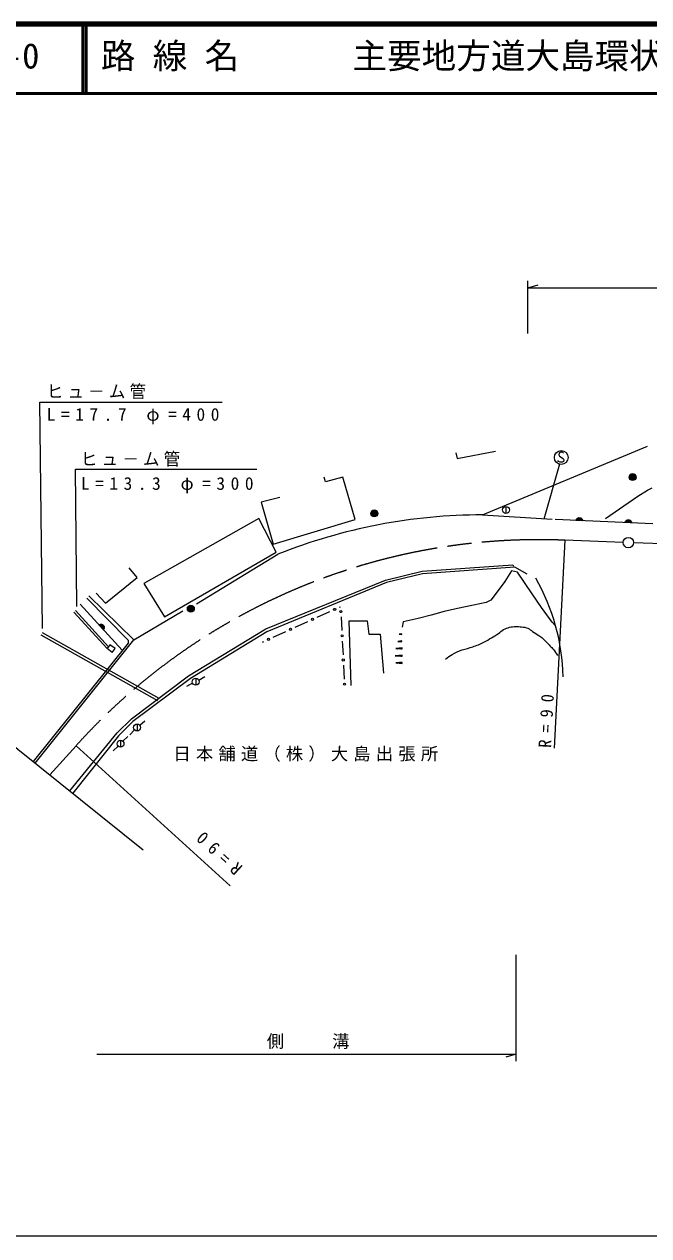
# Model space of a CAD drawing. Units: millimetres, scale not verified. Extents: x 40000 to 680000, y 20000 to 380000.
# Drawn here: x 169298 to 259566, y 205000 to 380000 of the extents above; entities that cross this region are included whole.
import ezdxf
from ezdxf.enums import TextEntityAlignment as Align

# ---------------------------------------------------------------- set-up
doc = ezdxf.new("R2010")
doc.units = ezdxf.units.MM
doc.header["$LTSCALE"] = 1000
doc.linetypes.add('CHAIN', pattern=[18.5, 12, -1.5, 3.5, -1.5])
for name, color, linetype, lineweight in [('M-BGD', 7, 'Continuous', 25), ('M-BMK', 2, 'CHAIN', 13), ('M-BMK-HTXT', 7, 'Continuous', 13), ('M-STR-STRC', 7, 'Continuous', 25), ('M-TTL', 2, 'Continuous', 140), ('M-TTL-BAND', 7, 'Continuous', 25), ('M-TTL-LINE', 7, 'Continuous', 50)]:
    doc.layers.add(name, color=color, linetype=linetype, lineweight=lineweight)
for name, color, linetype in [('M-BMK-SRVR', 7, 'Continuous'), ('M-STR-HTXT', 7, 'Continuous'), ('M-TTL-TXT', 7, 'Continuous')]:
    doc.layers.add(name, color=color, linetype=linetype)
doc.styles.add('ＭＳ ゴシック', font='')
doc.styles.get('ＭＳ ゴシック').set_extended_font_data('MS Gothic')

# ---------------------------------------------------------------- blocks, each defined once
blk = doc.blocks.new('MARK1235C15L6')
at = {"color": 7, "linetype": 'Continuous', "lineweight": 25}
blk.add_line((0, 0.05), (0, -0.05), dxfattribs=at)
blk.add_circle((0, 0), 0.05, dxfattribs=at)
blk = doc.blocks.new('MARK1192C15L6')
at = {"color": 7, "linetype": 'Continuous', "lineweight": 25}
for radius in [0.05, 0.044, 0.038, 0.032, 0.026, 0.02, 0.014, 0.008, 0.002]:
    blk.add_circle((0, 0), radius, dxfattribs=at)
blk = doc.blocks.new('MARK1170C15L6')
at = {"color": 7, "linetype": 'Continuous', "lineweight": 25}
for p, q in [((0.006, -0.046), (0.006, 0.046)), ((0.012, 0.044), (0.012, -0.044)), ((0.018, -0.042), (0.018, 0.042)), ((0.024, 0.036), (0.024, -0.036)), ((0.03, -0.03), (0.03, 0.03)), ((0.036, 0.02), (0.036, -0.02))]:
    blk.add_line(p, q, dxfattribs=at)
blk.add_lwpolyline([(0, 0.05), (0.012, 0.046), (0.022, 0.04), (0.032, 0.03), (0.038, 0.02), (0.042, 0.008), (0.042, -0.008), (0.038, -0.02), (0.032, -0.03), (0.022, -0.04), (0.012, -0.046), (0, -0.05)], close=True, dxfattribs=at)
blk = doc.blocks.new('MARK1182C15L6')
at = {"color": 7, "linetype": 'Continuous', "lineweight": 25}
blk.add_circle((0, 0), 0.05, dxfattribs=at)
blk = doc.blocks.new('MARK1174C15L6')
at = {"color": 7, "linetype": 'Continuous', "lineweight": 25}
for p, q in [((-0.028, 0.006), (-0.048, 0.006)), ((-0.048, 0.004), (-0.006, 0.004)), ((0.018, 0.002), (-0.048, 0.002)), ((-0.048, 0), (0.04, 0)), ((0.018, -0.002), (-0.048, -0.002)), ((-0.048, -0.004), (-0.006, -0.004)), ((-0.028, -0.006), (-0.048, -0.006))]:
    blk.add_line(p, q, dxfattribs=at)
blk.add_lwpolyline([(-0.05, -0.008), (0.05, 0), (-0.05, 0.008)], close=True, dxfattribs=at)
blk = doc.blocks.new('MARK1084C15L11')
at = {"color": 7, "linetype": 'Continuous', "lineweight": 25}
blk.add_lwpolyline([(0.016, 0.032), (0.012, 0.036), (0.004, 0.038), (-0.004, 0.038), (-0.016, 0.032), (-0.018, 0.02), (-0.014, 0.01), (0.014, -0.006), (0.018, -0.016), (0.016, -0.028), (0.006, -0.034), (-0.008, -0.034), (-0.02, -0.028), (-0.024, -0.022)], dxfattribs=at)
blk.add_circle((0, 0), 0.05, dxfattribs=at)
blk = doc.blocks.new('MARK5C2L8')
at = {"color": 3, "linetype": 'Continuous', "lineweight": 25}
blk.add_circle((0, 0), 0.05, dxfattribs=at)
blk = doc.blocks.new('MARK28C15L6')
at = {"color": 7, "linetype": 'Continuous', "lineweight": 25}
blk.add_line((0, 0), (0.014, -0.05), dxfattribs=at)

msp = doc.modelspace()

# ---------------------------------------------------------------- linework, layer by layer
at = {"layer": 'M-BGD'}
for p, q in [((242081, 335310), (242081, 342943)), ((242081, 341943), (326393, 341943)), ((235532, 309131), (259390, 319076)), ((235532, 309131), (245595, 308492)), ((260142, 307855), (246013, 308458)), ((247419, 305465), (245880, 275410)), ((194181, 296303), (205975, 303443)), ((183477, 289567), (177372, 296208)), ((185132, 291075), (178649, 297446)), ((214847, 295786), (215031, 295870)), ((176491, 295099), (181278, 289828)), ((176713, 295301), (181458, 290076)), ((211658, 294344), (213481, 295168)), ((215103, 294406), (215201, 292408)), ((205280, 291461), (207102, 292285)), ((208469, 292903), (210291, 293727)), ((171694, 291799), (188542, 282309)), ((171890, 292148), (188739, 282657)), ((203729, 290760), (203913, 290843)), ((215275, 290910), (215373, 288913)), ((181669, 290367), (181269, 289816)), ((182029, 289264), (181269, 289816)), ((215446, 287414), (215544, 285417)), ((194515, 285276), (195381, 285775)), ((156506, 284784), (186494, 260768)), ((193634, 284804), (192739, 284356)), ((185984, 278744), (186739, 279399)), ((183573, 276428), (184280, 277135)), ((185252, 278063), (184545, 277356)), ((176799, 275792), (199081, 255569)), ((182861, 275726), (182145, 275028)), ((240423, 230234), (240423, 245574)), ((179782, 231234), (240423, 231234))]:
    msp.add_line(p, q, dxfattribs=at)
for points in [[(171925, 292723), (171561, 325431), (197885, 325431)], [(231662, 318088), (231865, 317278), (237389, 318328)], [(176918, 295910), (176706, 315743), (202929, 315743)], [(206229, 311635), (203565, 310963), (205265, 304906), (217151, 308443), (215325, 314569), (212862, 313909), (212627, 314592)], [(253330, 308610), (257988, 311814), (259388, 312717), (260051, 313030)], [(175872, 269274), (182712, 277627), (184784, 279653), (193047, 285903), (204220, 292679), (221509, 299713), (226796, 301008), (239933, 301905), (240028, 301712)], [(241982, 300559), (240208, 301563), (226882, 300595), (221646, 299352), (204370, 292228), (193328, 285513), (185000, 279264), (182920, 277202), (176312, 268922)], [(179692, 297825), (181036, 296370), (185621, 300072), (184443, 301471)], [(246079, 293099), (245605, 293644), (244059, 295730), (242728, 297708), (240606, 300873), (239707, 301053), (238772, 299506), (237226, 297420), (236722, 296809), (236075, 296449), (234215, 296095), (231936, 295589), (230002, 295152), (228092, 294622), (226227, 294185), (224064, 293678), (223926, 292919)], [(178345, 297105), (184327, 291036), (184312, 290609), (170596, 273500)], [(170904, 273253), (185132, 291075), (192242, 295267)], [(216567, 284471), (216257, 293842), (218847, 293842), (219099, 291899), (220753, 291899), (221220, 286253)], [(182029, 289264), (182429, 289815), (181669, 290367)]]:
    msp.add_lwpolyline(points, dxfattribs=at)
msp.add_lwpolyline([(186574, 299206), (189575, 294378), (205694, 303760), (203219, 308593)], close=True, dxfattribs=at)
for centre, radius, start, end in [((235602, 229131), 80000, 90.04947, 111.73608), ((217197, 285085), 30000, 1.26196, 29.78627)]:
    msp.add_arc(centre, radius, start, end, dxfattribs=at)
msp.add_open_spline([(230180, 288291), (230498, 288535), (230816, 288778), (231158, 288982), (231608, 289250), (232098, 289450), (232597, 289615), (233103, 289782), (233616, 289912), (234122, 290075), (234677, 290250), (235217, 290470), (235733, 290737), (236107, 290930), (236466, 291151), (236827, 291370), (237168, 291573), (237514, 291767), (237834, 292003), (238083, 292186), (238317, 292390), (238582, 292550), (238847, 292708), (239142, 292819), (239445, 292895), (239728, 292966), (240017, 293002), (240308, 293010), (240596, 293013), (240881, 292985), (241171, 292952), (241488, 292916), (241810, 292879), (242092, 292751), (242340, 292636), (242555, 292452), (242782, 292291), (243072, 292082), (243378, 291908), (243674, 291715), (243863, 291590), (244050, 291460), (244221, 291312), (244416, 291145), (244591, 290954), (244768, 290766), (244939, 290581), (245110, 290399), (245286, 290219), (245452, 290049), (245623, 289883), (245775, 289701), (246005, 289427), (246192, 289118), (246379, 288809)], degree=3, knots=[0, 0, 0, 0, 1, 1, 1, 2, 2, 2, 3, 3, 3, 4, 4, 4, 5, 5, 5, 6, 6, 6, 7, 7, 7, 8, 8, 8, 9, 9, 9, 10, 10, 10, 11, 11, 11, 12, 12, 12, 13, 13, 13, 14, 14, 14, 15, 15, 15, 16, 16, 16, 17, 17, 17, 18, 18, 18, 18], dxfattribs=at)
at = {"layer": 'M-BMK'}
for p, q in [((255862, 305150), (247419, 305465)), ((355313, 301413), (257361, 305094)), ((172980, 271590), (176799, 275792))]:
    msp.add_line(p, q, dxfattribs=at)
msp.add_arc((243658, 215543), 90000, 87.60443, 137.97693, dxfattribs=at)
at = {"layer": 'M-BMK-HTXT'}
for radius in [31.3, 25, 18.8, 12.5, 6.3]:
    msp.add_circle((172980, 271590), radius, dxfattribs=at)
at = {"layer": 'M-STR-STRC'}
msp.add_line((246645, 316454), (244378, 308533), dxfattribs=at)
at = {"layer": 'M-TTL'}
msp.add_line((680000, 380000), (40000, 380000), dxfattribs=at)
at = {"layer": 'M-TTL-BAND'}
msp.add_line((40000, 205000), (579000, 205000), dxfattribs=at)
at = {"layer": 'M-TTL-LINE'}
for p, q in [((177750, 380000), (177750, 370000)), ((178250, 380000), (178250, 370000)), ((40000, 370000), (680000, 370000))]:
    msp.add_line(p, q, dxfattribs=at)

# ---------------------------------------------------------------- block references
at = {"layer": 'M-BGD'}
for name, p, xscale, yscale, rotation in [('MARK28C15L6', (242081, 341943), 30000, 30000, 90), ('MARK1170C15L6', (249545, 308307), 10000, 10000, 87.55369), ('MARK1170C15L6', (256610, 308006), 10000, 10000, 87.55369), ('MARK1182C15L6', (210975, 294036), 3000, 3000, 294.32956), ('MARK1182C15L6', (214164, 295477), 3000, 3000, 294.32956), ('MARK1182C15L6', (215066, 295155), 3000, 3000, 182.8115), ('MARK1170C15L6', (180425, 292888), 10000, 10000, 42.595), ('MARK1182C15L6', (207786, 292594), 3000, 3000, 294.32956), ('MARK1182C15L6', (204596, 291152), 3000, 3000, 294.32956), ('MARK1182C15L6', (215238, 291659), 3000, 3000, 182.8115), ('MARK1174C15L6', (223582, 290862), 6000, 6000, 180.91145), ('MARK1174C15L6', (223689, 291901), 4000, 4000, 180.91145), ('MARK1174C15L6', (223427, 288785), 10000, 10000, 180.91145), ('MARK1174C15L6', (223463, 289823), 9000, 9000, 180.91145), ('MARK1182C15L6', (215410, 288164), 3000, 3000, 182.8115), ('MARK1174C15L6', (223468, 287749), 9000, 9000, 180.91145), ('MARK1182C15L6', (215581, 284668), 3000, 3000, 182.8115), ('MARK28C15L6', (240423, 231234), 30000, 30000, 270)]:
    msp.add_blockref(name, p, dxfattribs=dict(at, xscale=xscale, yscale=yscale, rotation=rotation))
at = {"layer": 'M-BGD', "xscale": 10000, "yscale": 10000}
for name, p in [('MARK1192C15L6', (257225, 314594)), ('MARK1192C15L6', (219892, 309349)), ('MARK1235C15L6', (238924, 309845)), ('MARK1192C15L6', (193376, 295595)), ('MARK1235C15L6', (194081, 285027)), ('MARK1235C15L6', (185606, 278417)), ('MARK1235C15L6', (183219, 276075))]:
    msp.add_blockref(name, p, dxfattribs=at)
at = {"layer": 'M-BMK-SRVR', "xscale": 15000, "yscale": 15000}
msp.add_blockref('MARK5C2L8', (256611, 305122), dxfattribs=at)
at = {"layer": 'M-STR-STRC', "xscale": 20000, "yscale": 20000}
msp.add_blockref('MARK1084C15L11', (246920, 317415), dxfattribs=at)

# ---------------------------------------------------------------- texts
at = {"layer": 'M-BMK-HTXT', "insert": (190866, 273469), "char_height": 1833, "attachment_point": 7, "style": 'ＭＳ ゴシック'}
msp.add_mtext('\\T1.3;日本舗道（株）大島出張所', dxfattribs=at)
at = {"layer": 'M-STR-HTXT', "char_height": 1833, "attachment_point": 7, "style": 'ＭＳ ゴシック'}
for s, insert in [('\\T1.26;\\W0.95;ヒュ－ム管', (172557, 325848)), ('\\T1.65;L=17.7\\~φ=400', (172557, 322229)), ('\\T1.26;\\W0.95;ヒュ－ム管', (177491, 316089)), ('\\T1.65;L=13.3\\~φ=300', (177491, 312251)), ('\\T1.26;側\u3000\u3000溝', (204352, 231981))]:
    msp.add_mtext(s, dxfattribs=dict(at, insert=insert))
for insert, rotation in [((245475, 275444), 87), ((200999, 258338), 137.8)]:
    msp.add_mtext('\\T1.85;\\W0.95;R=90', dxfattribs=dict(at, insert=insert, rotation=rotation))
at = {"layer": 'M-TTL-TXT', "style": 'ＭＳ ゴシック'}
for s, p in [('47-0', (161521, 372500)), ('路 線 名', (180380, 372500)), ('主要地方道大島環状線', (216734, 372500))]:
    msp.add_text(s, height=3666, dxfattribs=at).set_placement(p, align=Align.BOTTOM_LEFT)

doc.saveas('drawing.dxf')
